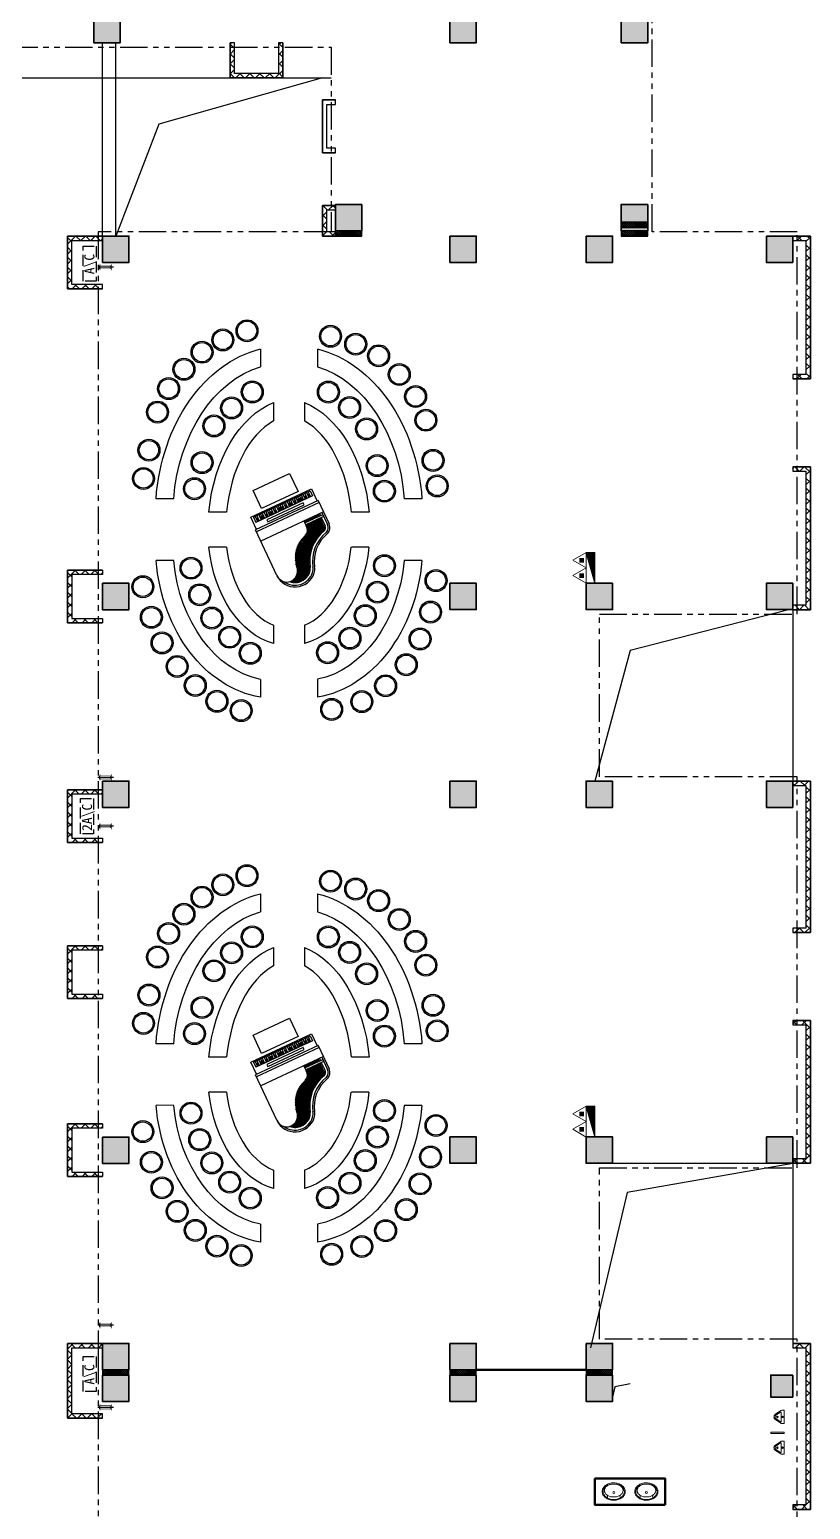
# Model space of a CAD drawing. Extents: x 196430 to 818205, y 904526 to 1974626.
# Drawn here: x 769604 to 787363, y 1322306 to 1355982 of the extents above; entities that cross this region are included whole.
import ezdxf

# ---------------------------------------------------------------- set-up
doc = ezdxf.new("R2010")
doc.units = 0
doc.header["$LTSCALE"] = 1000
doc.header["$MEASUREMENT"] = 0
for name, pattern in [('arch-1#教学楼$0$DASH', [0.35, 0.25, -0.1]), ('arch-1#教学楼$0$HIDDEN2', [4.7625, 3.175, -1.5875]), ('arch-1#教学楼$0$PHANTOM2', [1.25, 0.625, -0.125, 0.125, -0.125, 0.125, -0.125])]:
    doc.linetypes.add(name, pattern=pattern)
for name, color, linetype in [('arch', 8, 'Continuous'), ('arch-1#教学楼$0$1-家具', 8, 'Continuous'), ('arch-1#教学楼$0$_0', 8, 'Continuous'), ('arch-1#教学楼$0$A-FINI', 8, 'Continuous'), ('arch-1#教学楼$0$O-洞口', 8, 'Continuous'), ('arch-1#教学楼$0$WALL_METAL', 8, 'Continuous'), ('arch-1#教学楼$0$保温', 8, 'Continuous'), ('arch-1#教学楼$0$剪力墙', 8, 'Continuous'), ('arch-1#教学楼$0$图层4', 8, 'Continuous'), ('arch-1#教学楼$0$挡烟垂壁', 8, 'Continuous'), ('arch-1#教学楼$0$条件', 8, 'Continuous'), ('arch-1#教学楼$0$柱填充', 8, 'Continuous')]:
    doc.layers.add(name, color=color, linetype=linetype)
for name, color, linetype, lineweight in [('arch-1#教学楼$0$AC', 8, 'arch-1#教学楼$0$HIDDEN2', 25), ('arch-1#教学楼$0$FLOR-SPCL', 8, 'Continuous', 13), ('arch-1#教学楼$0$HV-fm', 8, 'Continuous', 18), ('arch-1#教学楼$0$WALL', 8, 'Continuous', 50), ('arch-1#教学楼$0$WINDOW', 8, 'Continuous', 25), ('arch-1#教学楼$0$砼柱', 8, 'Continuous', 35)]:
    doc.layers.add(name, color=color, linetype=linetype, lineweight=lineweight)
doc.styles.add('arch-1#教学楼$0$_TCH_DYN', font='')
doc.styles.add('arch-1#教学楼$0$Standard', font='gbenor.shx', dxfattribs={"bigfont": 'gbcbig.shx'})
doc.styles.get('arch-1#教学楼$0$_TCH_DYN').set_extended_font_data('SimSun')
doc.linetypes.add('arch-1#教学楼$0$XH_LINE', pattern='A,2,-0.2,["XH",arch-1#教学楼$0$Standard,S=0.15,R=0,X=-0.15,Y=-0.08],-0.15', length=2.35)

# ---------------------------------------------------------------- blocks, each defined once
blk = doc.blocks.new('arch-1#教学楼$0$$lvtry$00000219')
at = {"color": 0}
for p, q in [((-124, -91, 0), (-43, -216, 0)), ((-116, -76, 0), (116, -76, 0)), ((43, -216, 0), (124, -91, 0))]:
    blk.add_line(p, q, dxfattribs=at)
at = {"color": 0, "elevation": 0}
blk.add_lwpolyline([(69, -231, -0.57735), (-69, -231), (-162, -88, -0.145378), (-170, -61), (-170, 0), (170, 0), (170, -61, -0.145378), (162, -88)], format="xyb", close=True, dxfattribs=at)
at = {"color": 0}
for centre, radius in [((0, -177, 0), 20), ((0, -38, 0), 17.7)]:
    blk.add_circle(centre, radius, dxfattribs=at)
for centre, radius, start, end in [((-116, -86, 0), 10, 90, 213.0863), ((0, -191, 0), 50, 210, 330), ((116, -86, 0), 10, 326.9137, 90)]:
    blk.add_arc(centre, radius, start, end, dxfattribs=at)
for p in [(0, -38, 0), (0, -177, 0)]:
    blk.add_point(p, dxfattribs=at)
blk = doc.blocks.new('arch-1#教学楼$0$JUJ3')
at = {"layer": 'arch-1#教学楼$0$FLOR-SPCL'}
blk.add_circle((2208232, 31060), 22.5, dxfattribs=at)
for centre, radius, start, end in [((2208252, 31172), 151, 89.7309, 118.5481), ((2208252, 31172), 151, 60.9136, 89.7309), ((2208402, 31059), 348, 162.4099, 179.7309), ((2208402, 31059), 348, 179.7309, 197.0519), ((2208328, 31082), 271, 142.7543, 162.4099), ((2208399, 31059), 329, 162.8909, 179.7308), ((2208399, 31059), 329, 179.7308, 196.5707), ((2208324, 31082), 251, 143.5742, 162.8909), ((2208143, 31242), 41.4, 220.0413, 318.0474), ((2208282, 31118), 213, 118.5481, 142.7543), ((2208277, 31117), 192, 119.2776, 143.5742), ((2208433, 31059), 305, 163.6904, 179.7308), ((2208433, 31059), 305, 179.7308, 195.7712), ((2208355, 31082), 224, 144.966, 163.6904), ((2208306, 31116), 165, 120.5578, 144.966), ((2208247, 31171), 131, 89.7308, 119.2776), ((2208276, 31168), 104, 89.7308, 120.5578), ((2208247, 31171), 131, 60.184, 89.7308), ((2208276, 31168), 104, 58.9038, 89.7308), ((2208216, 31117), 192, 35.8874, 60.184), ((2208222, 31118), 213, 36.7075, 60.9136), ((2208244, 31116), 165, 34.4956, 58.9038), ((2208169, 31083), 251, 16.5707, 35.8874), ((2208195, 31082), 224, 15.7712, 34.4956), ((2208175, 31083), 271, 17.0519, 36.7075), ((2208093, 31060), 329, 342.8909, 359.7308), ((2208093, 31060), 329, 359.7308, 16.5707), ((2208118, 31060), 305, 343.6904, 359.7308), ((2208118, 31060), 305, 359.7308, 15.7712), ((2208102, 31060), 348, 342.4099, 359.7309), ((2208102, 31060), 348, 359.7309, 17.0519), ((2208328, 31036), 271, 197.0519, 216.7075), ((2208324, 31037), 251, 196.5707, 215.8874), ((2208142, 30877), 41.8, 41.9646, 138.8685), ((2208281, 31001), 213, 216.7075, 240.9136), ((2208276, 31002), 192, 215.8874, 240.184), ((2208355, 31037), 224, 195.7712, 214.4956), ((2208306, 31003), 165, 214.4956, 238.9038), ((2208251, 30948), 151, 240.9136, 269.7309), ((2208246, 30949), 131, 240.184, 269.7308), ((2208275, 30951), 104, 238.9038, 269.7308), ((2208246, 30949), 131, 269.7308, 299.2776), ((2208251, 30948), 151, 269.7309, 298.5481), ((2208275, 30951), 104, 269.7308, 300.5578), ((2208216, 31002), 192, 299.2776, 323.5742), ((2208222, 31002), 213, 298.5481, 322.7543), ((2208244, 31003), 165, 300.5578, 324.966), ((2208168, 31037), 251, 323.5742, 342.8909), ((2208195, 31038), 224, 324.966, 343.6904), ((2208175, 31037), 271, 322.7543, 342.4099)]:
    blk.add_arc(centre, radius, start, end, dxfattribs=at)
blk = doc.blocks.new('arch-1#教学楼$0$kk')
for p, q in [((867703, -261309), (867703, -260947)), ((867740, -260999), (867665, -260999)), ((867740, -261257), (867665, -261257))]:
    blk.add_line(p, q)
at = {"const_width": 10}
for points in [[(867635, -260999), (867665, -260999), (867665, -261257), (867635, -261257)], [(867770, -260999), (867740, -260999), (867740, -261257), (867770, -261257)]]:
    blk.add_lwpolyline(points, dxfattribs=at)
blk = doc.blocks.new('arch-1#教学楼$0$Z4')
at = {"layer": 'arch-1#教学楼$0$砼柱', "lineweight": 35}
for points in [[(973854, -542664), (973254, -542664), (973254, -543264), (973854, -543264)], [(981954, -542664), (981354, -542664), (981354, -543264), (981954, -543264)], [(985854, -542564), (985254, -542564), (985254, -543264), (985854, -543264)], [(979354, -546944), (978754, -546944), (978754, -547544), (979354, -547544)], [(985854, -546944), (985254, -546944), (985254, -547544), (985854, -547544)], [(973454, -547664), (973454, -548264), (974054, -548264), (974054, -547664)], [(981354, -547664), (981354, -548264), (981954, -548264), (981954, -547664)], [(984454, -547664), (984454, -548264), (985054, -548264), (985054, -547664)], [(988554, -547664), (988554, -548264), (989154, -548264), (989154, -547664)], [(973454, -555565), (973454, -556165), (974054, -556165), (974054, -555565)], [(981354, -555564), (981354, -556164), (981954, -556164), (981954, -555564)], [(985054, -555564), (984454, -555564), (984454, -556164), (985054, -556164)], [(989154, -555564), (988554, -555564), (988554, -556164), (989154, -556164)], [(973454, -560065), (973454, -560665), (974054, -560665), (974054, -560065)], [(981354, -560064), (981354, -560664), (981954, -560664), (981954, -560064)], [(985054, -560064), (984454, -560064), (984454, -560664), (985054, -560664)], [(989154, -560064), (988554, -560064), (988554, -560664), (989154, -560664)], [(973454, -568165), (973454, -568765), (974054, -568765), (974054, -568165)], [(981354, -568164), (981354, -568764), (981954, -568764), (981954, -568164)], [(984454, -568164), (984454, -568764), (985054, -568764), (985054, -568164)], [(988554, -568164), (988554, -568764), (989154, -568764), (989154, -568164)], [(973454, -572864), (973454, -573464), (974054, -573464), (974054, -572864)], [(981354, -572864), (981354, -573464), (981954, -573464), (981954, -572864)], [(984454, -572864), (984454, -573464), (985054, -573464), (985054, -572864)], [(974054, -573584), (973454, -573584), (973454, -574184), (974054, -574184)], [(981954, -573584), (981354, -573584), (981354, -574184), (981954, -574184)], [(985054, -573584), (984454, -573584), (984454, -574184), (985054, -574184)], [(989154, -573584), (988654, -573584), (988654, -574084), (989154, -574084)]]:
    blk.add_lwpolyline(points, close=True, dxfattribs=at)
blk = doc.blocks.new('arch-1#教学楼$0$3zw')
at = {"layer": 'arch-1#教学楼$0$柱填充'}
h = blk.add_hatch(color=251, dxfattribs=at)
h.dxf.hatch_style = 1
h.paths.add_polyline_path([(5460341, 356038), (5460341, 355438), (5460941, 355438), (5460941, 356038)])
h.paths.add_polyline_path([(5468241, 356038), (5468241, 355438), (5468841, 355438), (5468841, 356038)])
h.paths.add_polyline_path([(5471341, 356038), (5471341, 355438), (5471941, 355438), (5471941, 356038)])
h.paths.add_polyline_path([(5471341, 360738), (5471341, 360138), (5471941, 360138), (5471941, 360738)])
h.paths.add_polyline_path([(5475441, 360738), (5475441, 360138), (5476041, 360138), (5476041, 360738)])
h.paths.add_polyline_path([(5471941, 368838), (5471341, 368838), (5471341, 368238), (5471941, 368238)])
h.paths.add_polyline_path([(5476041, 368838), (5475441, 368838), (5475441, 368238), (5476041, 368238)])
h.paths.add_polyline_path([(5471941, 373338), (5471341, 373338), (5471341, 372738), (5471941, 372738)])
h.paths.add_polyline_path([(5476041, 373338), (5475441, 373338), (5475441, 372738), (5476041, 372738)])
h.paths.add_polyline_path([(5471341, 381238), (5471341, 380638), (5471941, 380638), (5471941, 381238)])
h.paths.add_polyline_path([(5475441, 381238), (5475441, 380638), (5476041, 380638), (5476041, 381238)])
h.paths.add_polyline_path([(5466241, 381958), (5465641, 381958), (5465641, 381358), (5466241, 381358)])
h.paths.add_polyline_path([(5472741, 381958), (5472141, 381958), (5472141, 381358), (5472741, 381358)])
h.paths.add_polyline_path([(5472741, 386338), (5472141, 386338), (5472141, 385638), (5472741, 385638)])
h.paths.add_polyline_path([(5468841, 386238), (5468241, 386238), (5468241, 385638), (5468841, 385638)])
h.paths.add_polyline_path([(5457441, 386338), (5456841, 386338), (5456841, 385638), (5457441, 385638)])
h.paths.add_polyline_path([(5460741, 386238), (5460141, 386238), (5460141, 385638), (5460741, 385638)])
h.paths.add_polyline_path([(5460741, 396638), (5460141, 396638), (5460141, 396038), (5460741, 396038)])
h.paths.add_polyline_path([(5460741, 394138), (5460141, 394138), (5460141, 393538), (5460741, 393538)])
h.paths.add_polyline_path([(5457441, 396638), (5456841, 396638), (5456841, 396038), (5457441, 396038)])
h.paths.add_polyline_path([(5457441, 394138), (5456841, 394138), (5456841, 393438), (5457441, 393438)])
h.paths.add_polyline_path([(5448141, 396638), (5447541, 396638), (5447541, 396038), (5448141, 396038)])
h.paths.add_polyline_path([(5448141, 394138), (5447541, 394138), (5447541, 393438), (5448141, 393438)])
h.paths.add_polyline_path([(5448141, 386338), (5447541, 386338), (5447541, 385638), (5448141, 385638)])
h.paths.add_polyline_path([(5468841, 394138), (5468241, 394138), (5468241, 393538), (5468841, 393538)])
h.paths.add_polyline_path([(5472741, 394138), (5472141, 394138), (5472141, 393438), (5472741, 393438)])
h.paths.add_polyline_path([(5468841, 396638), (5468241, 396638), (5468241, 396038), (5468841, 396038)])
h.paths.add_polyline_path([(5472741, 396638), (5472141, 396638), (5472141, 396038), (5472741, 396038)])
h.paths.add_polyline_path([(5438841, 396638), (5438241, 396638), (5438241, 396038), (5438841, 396038)])
h.paths.add_polyline_path([(5438841, 394138), (5438241, 394138), (5438241, 393438), (5438841, 393438)])
h.paths.add_polyline_path([(5438841, 386338), (5438241, 386338), (5438241, 385638), (5438841, 385638)])
h.paths.add_polyline_path([(5429541, 396638), (5428941, 396638), (5428941, 396038), (5429541, 396038)])
h.paths.add_polyline_path([(5429541, 394138), (5428941, 394138), (5428941, 393438), (5429541, 393438)])
h.paths.add_polyline_path([(5429541, 386338), (5428941, 386338), (5428941, 385638), (5429541, 385638)])
h.paths.add_polyline_path([(5420241, 396638), (5419641, 396638), (5419641, 396038), (5420241, 396038)])
h.paths.add_polyline_path([(5420241, 394138), (5419641, 394138), (5419641, 393438), (5420241, 393438)])
h.paths.add_polyline_path([(5420241, 386338), (5419641, 386338), (5419641, 385638), (5420241, 385638)])
h.paths.add_polyline_path([(5417241, 386138), (5416741, 386138), (5416741, 385638), (5417241, 385638)])
h.paths.add_polyline_path([(5414541, 394138), (5413941, 394138), (5413941, 393538), (5414541, 393538)])
h.paths.add_polyline_path([(5414541, 386238), (5413941, 386238), (5413941, 385638), (5414541, 385638)])
h.paths.add_polyline_path([(5411441, 394138), (5410841, 394138), (5410841, 393438), (5411441, 393438)])
h.paths.add_polyline_path([(5411441, 396638), (5410841, 396638), (5410841, 396038), (5411441, 396038)])
h.paths.add_polyline_path([(5411441, 386338), (5410841, 386338), (5410841, 385638), (5411441, 385638)])
h.paths.add_polyline_path([(5468841, 425438), (5468241, 425438), (5468241, 424838), (5468841, 424838)])
h.paths.add_polyline_path([(5471941, 425438), (5471341, 425438), (5471341, 424838), (5471941, 424838)])
h.paths.add_polyline_path([(5476041, 425438), (5475441, 425438), (5475441, 424838), (5476041, 424838)])
h.paths.add_polyline_path([(5460941, 425438), (5460341, 425438), (5460341, 424838), (5460941, 424838)])
h.paths.add_polyline_path([(5460941, 431638), (5460341, 431638), (5460341, 431038), (5460941, 431038)])
h.paths.add_polyline_path([(5468841, 431638), (5468241, 431638), (5468241, 431038), (5468841, 431038)])
h.paths.add_polyline_path([(5471941, 431838), (5471341, 431838), (5471341, 431238), (5471941, 431238)])
h.paths.add_polyline_path([(5476041, 431838), (5475441, 431838), (5475441, 431238), (5476041, 431238)])
h.paths.add_polyline_path([(5460941, 437638), (5460341, 437638), (5460341, 437038), (5460941, 437038)])
h.paths.add_polyline_path([(5468841, 437838), (5468241, 437838), (5468241, 437238), (5468841, 437238)])
h.paths.add_polyline_path([(5476041, 437838), (5475441, 437838), (5475441, 437238), (5476041, 437238)])
h.paths.add_polyline_path([(5460741, 443538), (5460141, 443538), (5460141, 442838), (5460741, 442838)])
h.paths.add_polyline_path([(5460741, 451538), (5460141, 451538), (5460141, 450838), (5460741, 450838)])
h.paths.add_polyline_path([(5464641, 451538), (5464041, 451538), (5464041, 450938), (5464641, 450938)])
h.paths.add_polyline_path([(5464641, 454038), (5464041, 454038), (5464041, 453438), (5464641, 453438)])
h.paths.add_polyline_path([(5460741, 454038), (5460141, 454038), (5460141, 453438), (5460741, 453438)])
h.paths.add_polyline_path([(5474241, 451538), (5473641, 451538), (5473641, 450838), (5474241, 450838)])
h.paths.add_polyline_path([(5474241, 454038), (5473641, 454038), (5473641, 453338), (5474241, 453338)])
h.paths.add_polyline_path([(5474241, 443438), (5473641, 443438), (5473641, 442838), (5474241, 442838)])
h.paths.add_polyline_path([(5476041, 443438), (5475441, 443438), (5475441, 442838), (5476041, 442838)])
h.paths.add_polyline_path([(5468841, 443438), (5468241, 443438), (5468241, 442838), (5468841, 442838)])
h.paths.add_polyline_path([(5464641, 443438), (5464041, 443438), (5464041, 442838), (5464641, 442838)])
h.paths.add_polyline_path([(5451441, 454038), (5450841, 454038), (5450841, 453438), (5451441, 453438)])
h.paths.add_polyline_path([(5451441, 451538), (5450841, 451538), (5450841, 450838), (5451441, 450838)])
h.paths.add_polyline_path([(5451441, 443538), (5450841, 443538), (5450841, 442838), (5451441, 442838)])
h.paths.add_polyline_path([(5442141, 454038), (5441541, 454038), (5441541, 453438), (5442141, 453438)])
h.paths.add_polyline_path([(5442141, 451538), (5441541, 451538), (5441541, 450838), (5442141, 450838)])
h.paths.add_polyline_path([(5442141, 443538), (5441541, 443538), (5441541, 442838), (5442141, 442838)])
h.paths.add_polyline_path([(5432841, 454038), (5432241, 454038), (5432241, 453438), (5432841, 453438)])
h.paths.add_polyline_path([(5432841, 451538), (5432241, 451538), (5432241, 450838), (5432841, 450838)])
h.paths.add_polyline_path([(5432841, 443538), (5432241, 443538), (5432241, 442838), (5432841, 442838)])
h.paths.add_polyline_path([(5423541, 454038), (5422941, 454038), (5422941, 453438), (5423541, 453438)])
h.paths.add_polyline_path([(5423541, 451538), (5422941, 451538), (5422941, 450838), (5423541, 450838)])
h.paths.add_polyline_path([(5423541, 443538), (5422941, 443538), (5422941, 442838), (5423541, 442838)])
h.paths.add_polyline_path([(5420241, 454038), (5419641, 454038), (5419641, 453438), (5420241, 453438)])
h.paths.add_polyline_path([(5420241, 451538), (5419641, 451538), (5419641, 450838), (5420241, 450838)])
h.paths.add_polyline_path([(5420241, 443538), (5419641, 443538), (5419641, 442838), (5420241, 442838)])
h.paths.add_polyline_path([(5411441, 451538), (5410841, 451538), (5410841, 450838), (5411441, 450838)])
h.paths.add_polyline_path([(5411441, 454038), (5410841, 454038), (5410841, 453338), (5411441, 453338)])
h.paths.add_polyline_path([(5471941, 437838), (5471341, 437838), (5471341, 437238), (5471941, 437238)])
h.paths.add_polyline_path([(5411441, 443538), (5410841, 443538), (5410841, 442838), (5411441, 442838)])
h.paths.add_polyline_path([(5411441, 342338), (5410841, 342338), (5410841, 341638), (5411441, 341638)])
h.paths.add_polyline_path([(5411441, 345038), (5410841, 345038), (5410841, 344438), (5411441, 344438)])
h.paths.add_polyline_path([(5420241, 345038), (5419641, 345038), (5419641, 344438), (5420241, 344438)])
h.paths.add_polyline_path([(5423541, 345038), (5422941, 345038), (5422941, 344438), (5423541, 344438)])
h.paths.add_polyline_path([(5420241, 342338), (5419641, 342338), (5419641, 341638), (5420241, 341638)])
h.paths.add_polyline_path([(5423541, 342338), (5422941, 342338), (5422941, 341638), (5423541, 341638)])
h.paths.add_polyline_path([(5423541, 334538), (5422941, 334538), (5422941, 333838), (5423541, 333838)])
h.paths.add_polyline_path([(5432841, 334538), (5432241, 334538), (5432241, 333838), (5432841, 333838)])
h.paths.add_polyline_path([(5432841, 345038), (5432241, 345038), (5432241, 344438), (5432841, 344438)])
h.paths.add_polyline_path([(5432841, 342338), (5432241, 342338), (5432241, 341638), (5432841, 341638)])
h.paths.add_polyline_path([(5442141, 345038), (5441541, 345038), (5441541, 344438), (5442141, 344438)])
h.paths.add_polyline_path([(5442141, 342338), (5441541, 342338), (5441541, 341638), (5442141, 341638)])
h.paths.add_polyline_path([(5442141, 334538), (5441541, 334538), (5441541, 333838), (5442141, 333838)])
h.paths.add_polyline_path([(5451441, 345038), (5450841, 345038), (5450841, 344438), (5451441, 344438)])
h.paths.add_polyline_path([(5451441, 342338), (5450841, 342338), (5450841, 341638), (5451441, 341638)])
h.paths.add_polyline_path([(5451441, 334538), (5450841, 334538), (5450841, 333838), (5451441, 333838)])
h.paths.add_polyline_path([(5460741, 345038), (5460141, 345038), (5460141, 344438), (5460741, 344438)])
h.paths.add_polyline_path([(5460741, 342338), (5460141, 342338), (5460141, 341738), (5460741, 341738)])
h.paths.add_polyline_path([(5460541, 334438), (5459941, 334438), (5459941, 333838), (5460541, 333838)])
h.paths.add_polyline_path([(5466641, 334338), (5466141, 334338), (5466141, 333838), (5466641, 333838)])
h.paths.add_polyline_path([(5466541, 342338), (5465941, 342338), (5465941, 341738), (5466541, 341738)])
h.paths.add_polyline_path([(5466541, 345038), (5465941, 345038), (5465941, 344438), (5466541, 344438)])
h.paths.add_polyline_path([(5470141, 336838), (5469641, 336838), (5469641, 336338), (5470141, 336338)])
h.paths.add_polyline_path([(5471941, 342538), (5471341, 342538), (5471341, 341938), (5471941, 341938)])
h.paths.add_polyline_path([(5471941, 334338), (5471441, 334338), (5471441, 333838), (5471941, 333838)])
h.paths.add_polyline_path([(5476041, 342888), (5475291, 342888), (5475291, 342138), (5476041, 342138)])
h.paths.add_polyline_path([(5460941, 349538), (5460341, 349538), (5460341, 348938), (5460941, 348938)])
h.paths.add_polyline_path([(5468841, 349538), (5468241, 349538), (5468241, 348938), (5468841, 348938)])
h.paths.add_polyline_path([(5471941, 349538), (5471341, 349538), (5471341, 348938), (5471941, 348938)])
h.paths.add_polyline_path([(5476041, 349438), (5475541, 349438), (5475541, 348938), (5476041, 348938)])
h.paths.add_polyline_path([(5460941, 355318), (5460341, 355318), (5460341, 354718), (5460941, 354718)])
h.paths.add_polyline_path([(5476041, 355318), (5475541, 355318), (5475541, 354818), (5476041, 354818)])
h.paths.add_polyline_path([(5468841, 355318), (5468241, 355318), (5468241, 354718), (5468841, 354718)])
h.paths.add_polyline_path([(5471941, 355318), (5471341, 355318), (5471341, 354718), (5471941, 354718)])
h.paths.add_polyline_path([(5411441, 334538), (5410841, 334538), (5410841, 333838), (5411441, 333838)])
h.paths.add_polyline_path([(5420241, 334538), (5419641, 334538), (5419641, 333838), (5420241, 333838)])
h.paths.add_polyline_path([(5471941, 345038), (5471341, 345038), (5471341, 344438), (5471941, 344438)])
h.paths.add_polyline_path([(5460341, 360738), (5460341, 360138), (5460941, 360138), (5460941, 360738)])
h.paths.add_polyline_path([(5460341, 368838), (5460341, 368238), (5460941, 368238), (5460941, 368838)])
h.paths.add_polyline_path([(5460341, 373338), (5460341, 372738), (5460941, 372738), (5460941, 373338)])
h.paths.add_polyline_path([(5460341, 381238), (5460341, 380638), (5460941, 380638), (5460941, 381238)])
h.paths.add_polyline_path([(5468241, 360738), (5468241, 360138), (5468841, 360138), (5468841, 360738)])
h.paths.add_polyline_path([(5468241, 368838), (5468241, 368238), (5468841, 368238), (5468841, 368838)])
h.paths.add_polyline_path([(5468241, 373338), (5468241, 372738), (5468841, 372738), (5468841, 373338)])
h.paths.add_polyline_path([(5468241, 381239), (5468241, 380639), (5468841, 380639), (5468841, 381239)])
h.paths.add_polyline_path([(5466641, 337088), (5465891, 337088), (5465891, 336338), (5466641, 336338)])
at = {"layer": 'arch-1#教学楼$0$砼柱'}
blk.add_blockref('arch-1#教学楼$0$Z4', (4486887, 928903), dxfattribs=at)
blk = doc.blocks.new('arch-1#教学楼$0$sdafgvsadgfvsadgfsa')
at = {"layer": 'arch-1#教学楼$0$1-家具'}
for p, q in [((763965, -360976, 0), (764124, -361349, 0)), ((762769, -361486, 0), (762928, -361859, 0)), ((764167, -362215, 0), (764332, -362600, 0)), ((763523, -362489, 0), (763688, -362875, 0)), ((767487, -363183, 0), (767118, -363340, 0)), ((764072, -365093, 0), (765089, -363958, 0)), ((764125, -365072, 0), (765074, -364013, 0)), ((765074, -364013, 0), (765168, -364098, 0)), ((765089, -363958, 0), (765316, -364161, 0)), ((766498, -363931, 0), (766128, -364089, 0)), ((765168, -364098, 0), (764219, -365157, 0)), ((765333, -364142, 0), (764282, -365316, 0)), ((765370, -364176, 0), (764320, -365350, 0)), ((765037, -364321, 0), (764427, -365002, 0)), ((764464, -365036, 0), (765074, -364355, 0)), ((765541, -364329, 0), (764490, -365502, 0)), ((764777, -364344, 0), (764872, -364429, 0)), ((764807, -364311, 0), (764901, -364396, 0)), ((764836, -364278, 0), (764931, -364362, 0)), ((764866, -364245, 0), (764961, -364329, 0)), ((764896, -364212, 0), (764990, -364296, 0)), ((764925, -364178, 0), (765020, -364263, 0)), ((764955, -364145, 0), (765050, -364230, 0)), ((764985, -364112, 0), (765079, -364197, 0)), ((765014, -364079, 0), (765109, -364164, 0)), ((765074, -364355, 0), (765037, -364321, 0)), ((765044, -364046, 0), (765139, -364131, 0)), ((765333, -364142, 0), (765768, -364532, 0)), ((765515, -364357, 0), (765742, -364561, 0)), ((764481, -364675, 0), (764575, -364760, 0)), ((764510, -364642, 0), (764605, -364727, 0)), ((764540, -364609, 0), (764634, -364694, 0)), ((764570, -364576, 0), (764664, -364660, 0)), ((764599, -364543, 0), (764694, -364627, 0)), ((764629, -364510, 0), (764723, -364594, 0)), ((764659, -364476, 0), (764753, -364561, 0)), ((764688, -364443, 0), (764783, -364528, 0)), ((764718, -364410, 0), (764812, -364495, 0)), ((764747, -364377, 0), (764842, -364462, 0)), ((765213, -364695, 0), (765306, -364778, 0)), ((765255, -364724, 0), (765217, -364690, 0)), ((765272, -364705, 0), (765234, -364671, 0)), ((765251, -364729, 0), (765550, -364395, 0)), ((765289, -364686, 0), (765251, -364652, 0)), ((765306, -364667, 0), (765268, -364633, 0)), ((765323, -364648, 0), (765285, -364614, 0)), ((765587, -364429, 0), (765289, -364763, 0)), ((765340, -364629, 0), (765302, -364595, 0)), ((765357, -364610, 0), (765319, -364576, 0)), ((765374, -364591, 0), (765336, -364557, 0)), ((765640, -364966, 0), (765344, -364701, 0)), ((765391, -364572, 0), (765353, -364539, 0)), ((765646, -364937, 0), (765361, -364682, 0)), ((765408, -364554, 0), (765370, -364520, 0)), ((765653, -364909, 0), (765378, -364663, 0)), ((765425, -364535, 0), (765387, -364501, 0)), ((765660, -364882, 0), (765395, -364644, 0)), ((765442, -364516, 0), (765404, -364482, 0)), ((765669, -364855, 0), (765412, -364625, 0)), ((765459, -364497, 0), (765421, -364463, 0)), ((765678, -364829, 0), (765429, -364606, 0)), ((765476, -364478, 0), (765438, -364444, 0)), ((765688, -364804, 0), (765446, -364587, 0)), ((765493, -364459, 0), (765455, -364425, 0)), ((765698, -364779, 0), (765463, -364568, 0)), ((765473, -364405, 0), (765511, -364438, 0)), ((765709, -364755, 0), (765480, -364550, 0)), ((765721, -364731, 0), (765496, -364531, 0)), ((765731, -364707, 0), (765513, -364512, 0)), ((765734, -364675, 0), (765530, -364493, 0)), ((765549, -364472, 0), (765700, -364608, 0)), ((765550, -364395, 0), (765587, -364429, 0)), ((766811, -364667, 0), (766442, -364825, 0)), ((768036, -364471, 0), (767667, -364628, 0)), ((764154, -365039, 0), (764249, -365124, 0)), ((764184, -365006, 0), (764279, -365091, 0)), ((764214, -364973, 0), (764308, -365058, 0)), ((764243, -364940, 0), (764338, -365025, 0)), ((764273, -364907, 0), (764368, -364992, 0)), ((764303, -364874, 0), (764397, -364959, 0)), ((764332, -364841, 0), (764427, -364925, 0)), ((764362, -364808, 0), (764457, -364892, 0)), ((764392, -364774, 0), (764486, -364859, 0)), ((764421, -364741, 0), (764516, -364826, 0)), ((764427, -365002, 0), (764464, -365036, 0)), ((764451, -364708, 0), (764546, -364793, 0)), ((765627, -365057, 0), (765293, -364758, 0)), ((765630, -365025, 0), (765310, -364739, 0)), ((765635, -364995, 0), (765327, -364720, 0)), ((765633, -365266, 0), (765360, -365022, 0)), ((765628, -365228, 0), (765371, -364998, 0)), ((765625, -365089, 0), (765373, -364864, 0)), ((765625, -365191, 0), (765380, -364972, 0)), ((765623, -365122, 0), (765384, -364907, 0)), ((765623, -365156, 0), (765385, -364942, 0)), ((763519, -365202, 0), (763149, -365359, 0)), ((764299, -365297, 0), (764072, -365093, 0)), ((764125, -365072, 0), (764219, -365157, 0)), ((765134, -366078, 0), (764282, -365316, 0)), ((765789, -365679, 0), (765310, -365250, 0)), ((765794, -365717, 0), (765310, -365284, 0)), ((765794, -365752, 0), (765311, -365319, 0)), ((765770, -365628, 0), (765312, -365218, 0)), ((765791, -365783, 0), (765314, -365356, 0)), ((765729, -365557, 0), (765316, -365187, 0)), ((765699, -365496, 0), (765321, -365157, 0)), ((765678, -365443, 0), (765326, -365129, 0)), ((765661, -365394, 0), (765333, -365101, 0)), ((765649, -365349, 0), (765341, -365074, 0)), ((765640, -365307, 0), (765350, -365048, 0)), ((762293, -365398, 0), (761924, -365555, 0)), ((765786, -365813, 0), (765320, -365395, 0)), ((765779, -365841, 0), (765328, -365437, 0)), ((765770, -365867, 0), (765341, -365483, 0)), ((765759, -365891, 0), (765359, -365533, 0)), ((765747, -365914, 0), (765386, -365591, 0)), ((765733, -365936, 0), (765432, -365667, 0)), ((763833, -365937, 0), (763463, -366095, 0)), ((765547, -366076, 0), (765506, -366040, 0)), ((765718, -365957, 0), (765512, -365772, 0)), ((765574, -366066, 0), (765520, -366017, 0)), ((765599, -366055, 0), (765531, -365993, 0)), ((765702, -365976, 0), (765534, -365826, 0)), ((765623, -366042, 0), (765539, -365967, 0)), ((765684, -365995, 0), (765544, -365869, 0)), ((765645, -366027, 0), (765545, -365938, 0)), ((765665, -366012, 0), (765547, -365906, 0)), ((765486, -366090, 0), (765474, -366079, 0)), ((765518, -366084, 0), (765491, -366060, 0)), ((762843, -366686, 0), (762473, -366843, 0)), ((766155, -366876, 0), (766319, -367261, 0)), ((765511, -367150, 0), (765676, -367536, 0)), ((766914, -367891, 0), (767074, -368265, 0)), ((765718, -368401, 0), (765878, -368775, 0))]:
    blk.add_line(p, q, dxfattribs=at)
at = {"layer": 'arch-1#教学楼$0$1-家具', "elevation": 0}
blk.add_lwpolyline([(763878, -364510), (764488, -363829), (764829, -364134), (764218, -364815)], close=True, dxfattribs=at)
for points in [[(764889, -364410), (764832, -364359)], [(764944, -364348), (764887, -364297)], [(764978, -364310), (764921, -364260)], [(765007, -364277), (764951, -364226)], [(765067, -364211), (765010, -364160)], [(765126, -364145), (765069, -364094)], [(764622, -364708), (764565, -364657)], [(764651, -364675), (764595, -364624)], [(764681, -364642), (764624, -364591)], [(764736, -364580), (764679, -364529)], [(764795, -364514), (764739, -364463)], [(764829, -364476), (764773, -364425)], [(764321, -365044), (764264, -364993)], [(764355, -365006), (764298, -364955)], [(764410, -364944), (764353, -364893)], [(764469, -364878), (764413, -364827)], [(764503, -364840), (764446, -364789)], [(764558, -364779), (764501, -364728)], [(764266, -365105), (764209, -365054)]]:
    blk.add_lwpolyline(points, dxfattribs=at)
at = {"layer": 'arch-1#教学楼$0$1-家具'}
for centre, radius in [((764719, -360534, 0), 250), ((764719, -360534, 0), 220), ((765302, -360573, 0), 250), ((764122, -360593, 0), 250), ((764122, -360593, 0), 220), ((765302, -360573, 0), 220), ((765903, -360781, 0), 250), ((765903, -360781, 0), 220), ((762326, -361224, 0), 250), ((766440, -361096, 0), 250), ((766440, -361096, 0), 220), ((762326, -361224, 0), 220), ((766867, -361500, 0), 250), ((766867, -361500, 0), 220), ((761902, -361631, 0), 250), ((761902, -361631, 0), 220), ((764575, -361781, 0), 250), ((764575, -361781, 0), 220), ((765157, -361914, 0), 250), ((761577, -362074, 0), 250), ((761577, -362074, 0), 220), ((765157, -361914, 0), 220), ((765705, -362211, 0), 250), ((765705, -362211, 0), 220), ((761350, -362592, 0), 250), ((762983, -362458, 0), 250), ((762983, -362458, 0), 220), ((767376, -362277, 0), 250), ((767376, -362277, 0), 220), ((761350, -362592, 0), 220), ((766253, -362885, 0), 250), ((766253, -362885, 0), 220), ((767691, -362775, 0), 250), ((767691, -362775, 0), 220), ((761203, -363134, 0), 250), ((761203, -363134, 0), 220), ((762693, -362977, 0), 250), ((762693, -362977, 0), 220), ((762484, -363510, 0), 250), ((762484, -363510, 0), 220), ((766633, -363356, 0), 250), ((766633, -363356, 0), 220), ((761179, -363725, 0), 250), ((761179, -363725, 0), 220), ((761340, -364598, 0), 250), ((762563, -364384, 0), 250), ((762563, -364384, 0), 220), ((761340, -364598, 0), 220), ((767299, -364915, 0), 250), ((767299, -364915, 0), 220), ((768511, -364766, 0), 250), ((768511, -364766, 0), 220), ((761479, -365239, 0), 250), ((761479, -365239, 0), 220), ((762637, -364999, 0), 250), ((762637, -364999, 0), 220), ((767388, -365532, 0), 250), ((767388, -365532, 0), 220), ((768677, -365475, 0), 250), ((768677, -365475, 0), 220), ((767344, -366133, 0), 250), ((767344, -366133, 0), 220), ((768699, -366131, 0), 250), ((768699, -366131, 0), 220), ((763274, -366694, 0), 250), ((763274, -366694, 0), 220), ((767224, -366742, 0), 250), ((767224, -366742, 0), 220), ((768639, -366793, 0), 250), ((768639, -366793, 0), 220), ((763693, -367172, 0), 250), ((763693, -367172, 0), 220), ((766887, -367243, 0), 250), ((766887, -367243, 0), 220), ((762432, -367511, 0), 250), ((762432, -367511, 0), 220), ((764154, -367551, 0), 250), ((764154, -367551, 0), 220), ((768396, -367418, 0), 250), ((768396, -367418, 0), 220), ((764699, -367793, 0), 250), ((764699, -367793, 0), 220), ((765274, -367945, 0), 250), ((765274, -367945, 0), 220), ((768039, -367962, 0), 250), ((762882, -368074, 0), 250), ((762882, -368074, 0), 220), ((768039, -367962, 0), 220), ((763335, -368516, 0), 250), ((763335, -368516, 0), 220), ((767477, -368393, 0), 250), ((767477, -368393, 0), 220), ((763862, -368873, 0), 250), ((763862, -368873, 0), 220), ((764411, -369110, 0), 250), ((764411, -369110, 0), 220), ((765005, -369248, 0), 250), ((765005, -369248, 0), 220), ((765595, -369226, 0), 250), ((765595, -369226, 0), 220)]:
    blk.add_circle(centre, radius, dxfattribs=at)
for centre, radius, start, end in [((765636, -364683, 0), 98.6, 336.9944, 48.7047), ((765636, -364683, 0), 162, 336.9944, 48.7047), ((765636, -364683, 0), 200, 336.9944, 48.7047), ((765203, -364929, 0), 182, 340.2613, 55.535), ((765984, -365279, 0), 674, 154.2357, 220.2156), ((766514, -365137, 0), 891, 151.5852, 212.426), ((766514, -365137, 0), 828, 151.5852, 212.426), ((766514, -365137, 0), 790, 151.5852, 212.426), ((765439, -365738, 0), 457, 228.1542, 5.6226), ((765439, -365738, 0), 419, 256.6018, 5.6226), ((765439, -365738, 0), 356, 273.2615, 5.6226), ((765286, -365895, 0), 257, 15.669, 44.661), ((765590, -365723, 0), 203, 5.6226, 32.2487), ((765590, -365723, 0), 267, 5.6226, 32.2487), ((765590, -365723, 0), 305, 5.6226, 32.2487), ((765304, -365905, 0), 243, 225.3966, 19.1771)]:
    blk.add_arc(centre, radius, start, end, dxfattribs=at)
at = {"layer": 'arch-1#教学楼$0$1-家具', "extrusion": (-2.26272e-30, -1.19511e-24, -1)}
for centre, major_axis, ratio, start_param, end_param in [((765008, -364471, 0), (1660, -3295), 0.75721, 3.373314, 4.702891), ((765014, -364478, 0), (1474, -2955), 0.723988, 3.395469, 4.688533), ((764570, -364658, 0), (-1229, 3479), 0.75721, -1.561298, -0.231721), ((764571, -364667, 0), (-1112, 3110), 0.723988, -1.546941, -0.253877), ((764868, -364885, 0), (1245, -2538), 0.66699, 3.435792, 4.663321), ((764966, -364843, 0), (-970, 2655), 0.66699, -1.521728, -0.294199), ((764980, -365013, 0), (1036, -2429), 0.697201, -1.418763, -0.191234), ((765374, -365171, 0), (1232, -2889), 0.745399, -1.443108, -0.150044), ((765374, -365171, 0), (1389, -3257), 0.774158, -1.457598, -0.12802), ((764980, -365013, 0), (1036, -2429), 0.697201, 0.191234, 1.418763), ((764822, -365407, 0), (-1232, 2889), 0.745399, 3.291637, 4.584701), ((764822, -365407, 0), (1389, -3257), 0.774158, 0.12802, 1.457598)]:
    blk.add_ellipse(centre, major_axis=major_axis, ratio=ratio, start_param=start_param, end_param=end_param, dxfattribs=at)
at = {"layer": 'arch-1#教学楼$0$1-家具'}
for centre, major_axis, ratio, start_param, end_param in [((764884, -364903, 0), (1066, -2217), 0.601183, 1.650159, 2.796248), ((764968, -364867, 0), (-862, 2304), 0.601183, 0.345345, 1.491434), ((764980, -365013, 0), (879, -2061), 0.643157, 0.245268, 1.391356), ((764980, -365013, 0), (-879, 2061), 0.643157, 1.750236, 2.896325)]:
    blk.add_ellipse(centre, major_axis=major_axis, ratio=ratio, start_param=start_param, end_param=end_param, dxfattribs=at)
blk = doc.blocks.new('arch-1#教学楼$0$wetwertyr')
at = {"layer": 'arch-1#教学楼$0$AC', "linetype": 'arch-1#教学楼$0$DASH'}
blk.add_lwpolyline([(7654325, 2471000), (7655125, 2471000), (7655125, 2470700), (7654325, 2470700)], close=True, dxfattribs=at)
at = {"layer": 'arch-1#教学楼$0$AC', "style": 'arch-1#教学楼$0$_TCH_DYN'}
blk.add_text('A\\C', height=227.8, dxfattribs=at).set_placement((7654485, 2470743))
blk = doc.blocks.new('arch-1#教学楼$0$WEQWESDA')
at = {"layer": 'arch-1#教学楼$0$HV-fm'}
h = blk.add_hatch(dxfattribs=at)
h.set_pattern_fill('ANSI31', angle=270, style=0)
h.set_pattern_definition([(315, (-693696.34586, 2541731.43045), (0.088388347648, 0.088388347648), [])])
edge = h.paths.add_edge_path()
edge.add_line((477846, 567113), (477846, 566912))
edge.add_line((477846, 566912), (478546, 566913))
edge.add_line((478546, 566913), (477846, 567113))
at = {"layer": 'arch-1#教学楼$0$HV-fm', "color": 7}
for p, q in [((477846, 567113), (477846, 566913)), ((477846, 567113), (478546, 566913)), ((478546, 567113), (477847, 567113)), ((478546, 567113), (478546, 566913))]:
    blk.add_line(p, q, dxfattribs=at)
at = {"layer": 'arch-1#教学楼$0$HV-fm', "color": 7, "linetype": 'arch-1#教学楼$0$XH_LINE', "ltscale": 1.5}
blk.add_lwpolyline([(478546, 566913), (477846, 566913)], dxfattribs=at)
blk = doc.blocks.new('arch-1#教学楼$0$37')
at = {"linetype": 'Continuous'}
for p, q in [((350, 606), (0, 0)), ((0, 0), (700, 0)), ((700, 0), (350, 606))]:
    blk.add_line(p, q, dxfattribs=at)
at = {"linetype": 'Continuous', "const_width": 210}
blk.add_lwpolyline([(455, 202), (245, 202)], dxfattribs=at)
blk = doc.blocks.new('arch-1#教学楼$0$WERWERSGFDFGFG')
at = {"layer": 'arch-1#教学楼$0$HV-fm', "color": 7, "linetype": 'arch-1#教学楼$0$XH_LINE', "ltscale": 1.5, "xscale": 0.5, "yscale": 0.5, "zscale": 0.5}
for p in [(477846, 567426), (478196, 567426)]:
    blk.add_blockref('arch-1#教学楼$0$37', p, dxfattribs=at)
blk = doc.blocks.new('arch-1#教学楼$0$xfs4')
at = {"layer": 'arch-1#教学楼$0$WINDOW', "xscale": -1, "rotation": 90}
for name, p in [('arch-1#教学楼$0$WERWERSGFDFGFG', (5080661, 782354)), ('arch-1#教学楼$0$WEQWESDA', (5080348, 782355)), ('arch-1#教学楼$0$WERWERSGFDFGFG', (5080661, 769754)), ('arch-1#教学楼$0$WEQWESDA', (5080348, 769755))]:
    blk.add_blockref(name, p, dxfattribs=at)
blk = doc.blocks.new('arch-1#教学楼$0$2AC')
at = {"layer": 'arch-1#教学楼$0$AC', "linetype": 'arch-1#教学楼$0$DASH'}
blk.add_lwpolyline([(5312920, 688661), (5313720, 688661), (5313720, 688361), (5312920, 688361)], close=True, dxfattribs=at)
at = {"layer": 'arch-1#教学楼$0$AC', "style": 'arch-1#教学楼$0$_TCH_DYN'}
blk.add_text('2A\\C', height=227.8, dxfattribs=at).set_placement((5312983, 688395))
blk = doc.blocks.new('arch-1#教学楼')
at = {"layer": 'arch-1#教学楼$0$图层4'}
h = blk.add_hatch(dxfattribs=at)
h.set_pattern_fill('ANSI37', color=256, scale=20)
h.set_pattern_definition([(45, (-1380925.5, -1333543.175), (-22.4506403, 22.4506403), []), (135, (-1380925.5, -1333543.175), (-22.4506403, -22.4506403), [])])
h.paths.add_polyline_path([(5336375, 390393), (5336375, 390273), (5336975, 390273), (5336975, 390393)])
h = blk.add_hatch(dxfattribs=at)
h.set_pattern_fill('ANSI37', color=256, scale=20)
h.set_pattern_definition([(45, (-1387425.5, -1333743.175), (-22.4506403, 22.4506403), []), (135, (-1387425.5, -1333743.175), (-22.4506403, -22.4506403), [])])
h.paths.add_polyline_path([(5329875, 390193), (5329875, 390093), (5329875, 390073), (5330475, 390073), (5330475, 390193)])
h = blk.add_hatch(dxfattribs=at)
h.set_pattern_fill('ANSI37', color=256, scale=20)
h.set_pattern_definition([(45, (-1380925.5, -1333743.193), (-22.4506403, 22.4506403), []), (135, (-1380925.5, -1333743.193), (-22.4506403, -22.4506403), [])])
h.paths.add_polyline_path([(5336375, 390193), (5336375, 390093), (5336375, 390073), (5336975, 390073), (5336975, 390193)])
h = blk.add_hatch(dxfattribs=at)
h.set_pattern_fill('ANSI37', color=256, scale=20)
h.set_pattern_definition([(45, (-1392725.5, -1359663.175), (-22.4506403, 22.4506403), []), (135, (-1392725.5, -1359663.175), (-22.4506403, -22.4506403), [])])
h.paths.add_polyline_path([(5324575, 364273), (5324575, 364173), (5324575, 364153), (5325175, 364153), (5325175, 364273)])
h = blk.add_hatch(dxfattribs=at)
h.set_pattern_fill('ANSI37', color=256, scale=20)
h.set_pattern_definition([(45, (-1381925.5, -1359663.175), (-22.4506403, 22.4506403), []), (135, (-1381925.5, -1359663.175), (-22.4506403, -22.4506403), [])])
h.paths.add_polyline_path([(5332475, 364273), (5332475, 364173), (5332475, 364153), (5333075, 364153), (5333075, 364273)])
h = blk.add_hatch(dxfattribs=at)
h.set_pattern_fill('ANSI37', color=256, scale=20)
h.set_pattern_definition([(45, (-1381725.5, -1359663.175), (-22.4506403, 22.4506403), []), (135, (-1381725.5, -1359663.175), (-22.4506403, -22.4506403), [])])
h.paths.add_polyline_path([(5335575, 364273), (5335575, 364173), (5335575, 364153), (5336175, 364153), (5336175, 364273)])
at = {"layer": 'arch-1#教学楼$0$条件'}
h = blk.add_hatch(dxfattribs=at)
h.set_pattern_fill('ANSI37', color=256, scale=100)
h.set_pattern_definition([(45, (-1373800.5, -1189464.65), (-112.2532015, 112.2532015), []), (135, (-1373800.5, -1189464.65), (-112.2532015, -112.2532015), [])])
h.paths.add_polyline_path([(5327575, 394473), (5327475, 394473), (5327475, 393673), (5328675, 393673), (5328675, 394473), (5328575, 394473), (5328575, 393773), (5327575, 393773)])
h = blk.add_hatch(dxfattribs=at)
h.set_pattern_fill('ANSI37', color=256, scale=100, angle=90)
h.set_pattern_definition([(135, (6913945.86, -6315702.62), (-112.2532015, -112.2532015), []), (225, (6913945.86, -6315702.62), (112.2532015, -112.2532015), [])])
h.paths.add_polyline_path([(5329875, 390673), (5329875, 390773), (5329575, 390773), (5329575, 390073), (5329875, 390073), (5329875, 390173), (5329675, 390173), (5329675, 390673)])
h = blk.add_hatch(dxfattribs=at)
h.set_pattern_fill('ANSI37', color=256, scale=100, angle=90)
h.set_pattern_definition([(135, (6908545.86, -6323802.34), (-112.2532015, -112.2532015), []), (225, (6908545.86, -6323802.34), (112.2532015, -112.2532015), [])])
h.paths.add_polyline_path([(5324575, 389973), (5324575, 390073), (5323775, 390073), (5323775, 388873), (5324575, 388873), (5324575, 388973), (5323875, 388973), (5323875, 389973)])
h = blk.add_hatch(dxfattribs=at)
h.set_pattern_fill('ANSI37', color=256, scale=100, angle=90)
h.set_pattern_definition([(135, (6924445.86, -6307802.34), (-112.2532015, -112.2532015), []), (225, (6924445.86, -6307802.34), (112.2532015, -112.2532015), [])])
h.paths.add_polyline_path([(5340275, 386923), (5340275, 386823), (5340675, 386823), (5340675, 390073), (5340275, 390073), (5340275, 389973), (5340575, 389973), (5340575, 386923)])
h = blk.add_hatch(dxfattribs=at)
h.set_pattern_fill('ANSI37', color=256, scale=100, angle=90)
h.set_pattern_definition([(135, (6924445.86, -6317602.34), (-112.2532015, -112.2532015), []), (225, (6924445.86, -6317602.34), (112.2532015, -112.2532015), [])])
h.paths.add_polyline_path([(5340275, 381673), (5340275, 381573), (5340675, 381573), (5340675, 384823), (5340275, 384823), (5340275, 384723), (5340575, 384723), (5340575, 381673)])
h = blk.add_hatch(dxfattribs=at)
h.set_pattern_fill('ANSI37', color=256, scale=100, angle=90)
h.set_pattern_definition([(135, (6908645.86, -6320302.34), (-112.2532015, -112.2532015), []), (225, (6908645.86, -6320302.34), (112.2532015, -112.2532015), [])])
h.paths.add_polyline_path([(5324575, 381373), (5324575, 381273), (5323775, 381273), (5323775, 382473), (5324575, 382473), (5324575, 382373), (5323875, 382373), (5323875, 381373)])
h = blk.add_hatch(dxfattribs=at)
h.set_pattern_fill('ANSI37', color=256, scale=100, angle=90)
h.set_pattern_definition([(135, (6924445.86, -6323952.34), (-112.2532015, -112.2532015), []), (225, (6924445.86, -6323952.34), (112.2532015, -112.2532015), [])])
h.paths.add_polyline_path([(5340275, 374323), (5340275, 374223), (5340675, 374223), (5340675, 377673), (5340275, 377673), (5340275, 377573), (5340575, 377573), (5340575, 374323)])
h = blk.add_hatch(dxfattribs=at)
h.set_pattern_fill('ANSI37', color=256, scale=100, angle=90)
h.set_pattern_definition([(135, (6908645.86, -6325302.34), (-112.2532015, -112.2532015), []), (225, (6908645.86, -6325302.34), (112.2532015, -112.2532015), [])])
h.paths.add_polyline_path([(5324575, 376373), (5324575, 376273), (5323775, 376273), (5323775, 377473), (5324575, 377473), (5324575, 377373), (5323875, 377373), (5323875, 376373)])
h = blk.add_hatch(dxfattribs=at)
h.set_pattern_fill('ANSI37', color=256, scale=100, angle=90)
h.set_pattern_definition([(135, (6908645.86, -6328852.34), (-112.2532015, -112.2532015), []), (225, (6908645.86, -6328852.34), (112.2532015, -112.2532015), [])])
h.paths.add_polyline_path([(5324575, 372823), (5324575, 372723), (5323775, 372723), (5323775, 373923), (5324575, 373923), (5324575, 373823), (5323875, 373823), (5323875, 372823)])
h = blk.add_hatch(dxfattribs=at)
h.set_pattern_fill('ANSI37', color=256, scale=100, angle=90)
h.set_pattern_definition([(135, (6924445.86, -6330252.34), (-112.2532015, -112.2532015), []), (225, (6924445.86, -6330252.34), (112.2532015, -112.2532015), [])])
h.paths.add_polyline_path([(5340275, 369077), (5340275, 368977), (5340675, 368977), (5340675, 372223), (5340275, 372223), (5340275, 372123), (5340575, 372123), (5340575, 369077)])
h = blk.add_hatch(dxfattribs=at)
h.set_pattern_fill('ANSI37', color=256, scale=100, angle=90)
h.set_pattern_definition([(135, (6908645.86, -6332902.34), (-112.2532015, -112.2532015), []), (225, (6908645.86, -6332902.34), (112.2532015, -112.2532015), [])])
h.paths.add_polyline_path([(5324575, 368773), (5324575, 368673), (5323775, 368673), (5323775, 369873), (5324575, 369873), (5324575, 369773), (5323875, 369773), (5323875, 368773)])
h = blk.add_hatch(dxfattribs=at)
h.set_pattern_fill('ANSI37', color=256, scale=100, angle=90)
h.set_pattern_definition([(135, (-1382225.5, -1293263.17), (-112.2532015, -112.2532015), []), (225, (-1382225.5, -1293263.17), (112.2532015, -112.2532015), [])])
h.paths.add_polyline_path([(5324575, 364773), (5324575, 364873), (5323775, 364873), (5323775, 363173), (5324575, 363173), (5324575, 363273), (5323875, 363273), (5323875, 364773)])
h = blk.add_hatch(dxfattribs=at)
h.set_pattern_fill('ANSI37', color=256, scale=100, angle=90)
h.set_pattern_definition([(135, (6924445.86, -6336552.34), (-112.2532015, -112.2532015), []), (225, (6924445.86, -6336552.34), (112.2532015, -112.2532015), [])])
h.paths.add_polyline_path([(5340275, 361199), (5340275, 361099), (5340675, 361099), (5340675, 364873), (5340275, 364873), (5340275, 364773), (5340575, 364773), (5340575, 361199)])
for points in [[(5328675, 394473), (5328675, 393673), (5327475, 393673), (5327475, 394473)], [(5328575, 394473), (5328575, 393773), (5327575, 393773), (5327575, 394473)], [(5329875, 391973), (5329575, 391973), (5329575, 393173), (5329875, 393173)], [(5329875, 390073), (5329575, 390073), (5329575, 390773), (5329875, 390773)], [(5336375, 390393), (5336375, 390273), (5336375, 390273), (5336975, 390273), (5336975, 390393), (5336375, 390393)], [(5324575, 388873), (5323775, 388873), (5323775, 390073), (5324575, 390073)], [(5329875, 390193), (5329875, 390093), (5329875, 390073), (5330475, 390073), (5330475, 390193), (5329875, 390193)], [(5336375, 390193), (5336375, 390093), (5336375, 390073), (5336975, 390073), (5336975, 390193), (5336375, 390193)], [(5340275, 390073), (5340675, 390073), (5340675, 386823), (5340275, 386823)], [(5340275, 389973), (5340575, 389973), (5340575, 386923), (5340275, 386923)], [(5340275, 384823), (5340675, 384823), (5340675, 381573), (5340275, 381573)], [(5340275, 384723), (5340575, 384723), (5340575, 381673), (5340275, 381673)], [(5324575, 382473), (5323775, 382473), (5323775, 381273), (5324575, 381273)], [(5340175, 381573), (5336579, 380643), (5335775, 377673)], [(5340275, 381573), (5340275, 377673)], [(5340275, 377673), (5340675, 377673), (5340675, 374223), (5340275, 374223)], [(5340275, 377573), (5340575, 377573), (5340575, 374323), (5340275, 374323)], [(5324575, 377473), (5323775, 377473), (5323775, 376273), (5324575, 376273)], [(5324575, 373923), (5323775, 373923), (5323775, 372723), (5324575, 372723)], [(5340275, 372223), (5340675, 372223), (5340675, 368977), (5340275, 368977)], [(5340275, 372123), (5340575, 372123), (5340575, 369077), (5340275, 369077)], [(5324575, 369873), (5323775, 369873), (5323775, 368673), (5324575, 368673)], [(5340275, 368973), (5336507, 368309), (5335675, 364773)], [(5340375, 368973), (5335775, 368973)], [(5340275, 368973), (5340275, 364873)], [(5324575, 363173), (5323775, 363173), (5323775, 364873), (5324575, 364873)], [(5340275, 364873), (5340675, 364873), (5340675, 361099), (5340275, 361099)], [(5340275, 364773), (5340575, 364773), (5340575, 361199), (5340275, 361199)], [(5324575, 364273), (5324575, 364173), (5324575, 364153), (5325175, 364153), (5325175, 364273), (5324575, 364273)], [(5332475, 364273), (5332475, 364173), (5332475, 364153), (5333075, 364153), (5333075, 364273), (5332475, 364273)], [(5335575, 364273), (5335575, 364173), (5335575, 364153), (5336175, 364153), (5336175, 364273), (5335575, 364273)], [(5336574, 363953), (5336224, 363887), (5336175, 363653)]]:
    blk.add_lwpolyline(points)
at = {"layer": 'arch-1#教学楼$0$_0'}
for points in [[(5324575, 390073), (5324575, 394473)], [(5324875, 390073), (5324875, 394473)], [(5329575, 393673), (5325856, 392619), (5324875, 390073)]]:
    blk.add_lwpolyline(points, dxfattribs=at)
at = {"layer": 'arch-1#教学楼$0$A-FINI'}
blk.add_lwpolyline([(5284275, 393673), (5329775, 393673)], dxfattribs=at)
at = {"layer": 'arch-1#教学楼$0$FLOR-SPCL'}
blk.add_lwpolyline([(5339775, 362829), (5340075, 362829), (5340075, 362854), (5339775, 362854)], close=True, dxfattribs=at)
at = {"layer": 'arch-1#教学楼$0$WALL'}
blk.add_lwpolyline([(5337375, 361199), (5337375, 361799), (5335775, 361799), (5335775, 361199)], close=True, dxfattribs=at)
at = {"layer": 'arch-1#教学楼$0$WALL_METAL'}
for points in [[(5327575, 394473), (5327475, 394473), (5327475, 393673), (5328675, 393673), (5328675, 394473), (5328575, 394473), (5328575, 393773), (5327575, 393773), (5327575, 394473)], [(5329875, 393073), (5329875, 393173), (5329575, 393173), (5329575, 391973), (5329875, 391973), (5329875, 392073), (5329675, 392073), (5329675, 393073), (5329875, 393073)], [(5329875, 390673), (5329875, 390773), (5329575, 390773), (5329575, 390073), (5329875, 390073), (5329875, 390173), (5329675, 390173), (5329675, 390673), (5329875, 390673)], [(5324575, 389973), (5324575, 390073), (5323775, 390073), (5323775, 388873), (5324575, 388873), (5324575, 388973), (5323875, 388973), (5323875, 389973), (5324575, 389973)], [(5340275, 386923), (5340275, 386823), (5340675, 386823), (5340675, 390073), (5340275, 390073), (5340275, 389973), (5340575, 389973), (5340575, 386923), (5340275, 386923)], [(5340275, 381673), (5340275, 381573), (5340675, 381573), (5340675, 384823), (5340275, 384823), (5340275, 384723), (5340575, 384723), (5340575, 381673), (5340275, 381673)], [(5324575, 381373), (5324575, 381273), (5323775, 381273), (5323775, 382473), (5324575, 382473), (5324575, 382373), (5323875, 382373), (5323875, 381373), (5324575, 381373)], [(5340275, 374323), (5340275, 374223), (5340675, 374223), (5340675, 377673), (5340275, 377673), (5340275, 377573), (5340575, 377573), (5340575, 374323), (5340275, 374323)], [(5324575, 376373), (5324575, 376273), (5323775, 376273), (5323775, 377473), (5324575, 377473), (5324575, 377373), (5323875, 377373), (5323875, 376373), (5324575, 376373)], [(5324575, 372823), (5324575, 372723), (5323775, 372723), (5323775, 373923), (5324575, 373923), (5324575, 373823), (5323875, 373823), (5323875, 372823), (5324575, 372823)], [(5340275, 369077), (5340275, 368977), (5340675, 368977), (5340675, 372223), (5340275, 372223), (5340275, 372123), (5340575, 372123), (5340575, 369077), (5340275, 369077)], [(5324575, 368773), (5324575, 368673), (5323775, 368673), (5323775, 369873), (5324575, 369873), (5324575, 369773), (5323875, 369773), (5323875, 368773), (5324575, 368773)], [(5324575, 364773), (5324575, 364873), (5323775, 364873), (5323775, 363173), (5324575, 363173), (5324575, 363273), (5323875, 363273), (5323875, 364773), (5324575, 364773)], [(5340275, 361199), (5340275, 361099), (5340675, 361099), (5340675, 364873), (5340275, 364873), (5340275, 364773), (5340575, 364773), (5340575, 361199), (5340275, 361199)]]:
    blk.add_lwpolyline(points, dxfattribs=at)
at = {"layer": 'arch-1#教学楼$0$保温', "linetype": 'arch-1#教学楼$0$PHANTOM2'}
for points in [[(5324875, 342573), (5324875, 345073), (5330275, 345073), (5330275, 342573), (5330675, 342573), (5336275, 342573), (5336275, 345073), (5336275, 350873), (5336275, 357673), (5340375, 357673), (5340375, 364973), (5335875, 364973), (5335875, 368873), (5340375, 368873), (5340375, 377773), (5335875, 377773), (5335875, 381473), (5340375, 381473), (5340375, 390173), (5337075, 390173), (5337075, 405573)], [(5274975, 405573), (5274975, 394373), (5329775, 394373), (5329775, 390173), (5324475, 390173), (5324475, 364873), (5324475, 364573), (5324475, 364573), (5324475, 358173), (5324475, 358173), (5324475, 353973), (5274975, 353973), (5274975, 343773), (5283975, 343773), (5283975, 342573), (5324875, 342573)]]:
    blk.add_lwpolyline(points, dxfattribs=at)
at = {"layer": 'arch-1#教学楼$0$挡烟垂壁', "linetype": 'arch-1#教学楼$0$DASH', "const_width": 50}
blk.add_lwpolyline([(5335575, 364273), (5333075, 364273)], dxfattribs=at)
blk.add_blockref('arch-1#教学楼$0$3zw', (-135766, 8835))
at = {"layer": 'arch-1#教学楼$0$1-家具', "linetype": 'Continuous', "rotation": 336.9018761372031}
for p in [(4768358, 1019252, 0), (4768358, 1006852, 0)]:
    blk.add_blockref('arch-1#教学楼$0$sdafgvsadgfvsadgfsa', p, dxfattribs=at)
at = {"layer": 'arch-1#教学楼$0$_0'}
blk.add_blockref('arch-1#教学楼$0$xfs4', (822339, 78365), dxfattribs=at)
at = {"layer": 'arch-1#教学楼$0$_0', "rotation": 90}
blk.add_blockref('arch-1#教学楼$0$2AC', (6012732, -4936446), dxfattribs=at)
at = {"layer": 'arch-1#教学楼$0$AC', "rotation": 90}
for p in [(7795133, -7265279), (7795133, -7290547)]:
    blk.add_blockref('arch-1#教学楼$0$wetwertyr', p, dxfattribs=at)
at = {"layer": 'arch-1#教学楼$0$FLOR-SPCL', "xscale": -0.8823529481887817, "yscale": 0.8487084954977037, "rotation": 270.000153138058}
for p in [(5340075, 363203, 0), (5340075, 362503, 0)]:
    blk.add_blockref('arch-1#教学楼$0$$lvtry$00000219', p, dxfattribs=at)
at = {"layer": 'arch-1#教学楼$0$O-洞口', "lineweight": -3, "xscale": -1, "rotation": 90.00008684812303}
for p in [(5063516, 1257068), (5063516, 1245459), (5063516, 1244347), (5063516, 1232991), (5063516, 1231123)]:
    blk.add_blockref('arch-1#教学楼$0$kk', p, dxfattribs=at)
at = {"layer": 'arch-1#教学楼$0$剪力墙', "color": 6, "rotation": 89.99993964361012}
for p in [(5367260, -1846747), (5368002, -1846747)]:
    blk.add_blockref('arch-1#教学楼$0$JUJ3', p, dxfattribs=at)

msp = doc.modelspace()

# ---------------------------------------------------------------- block references
at = {"layer": 'arch'}
msp.add_blockref('arch-1#教学楼', (-4553312, 961208), dxfattribs=at)

doc.saveas('drawing.dxf')
